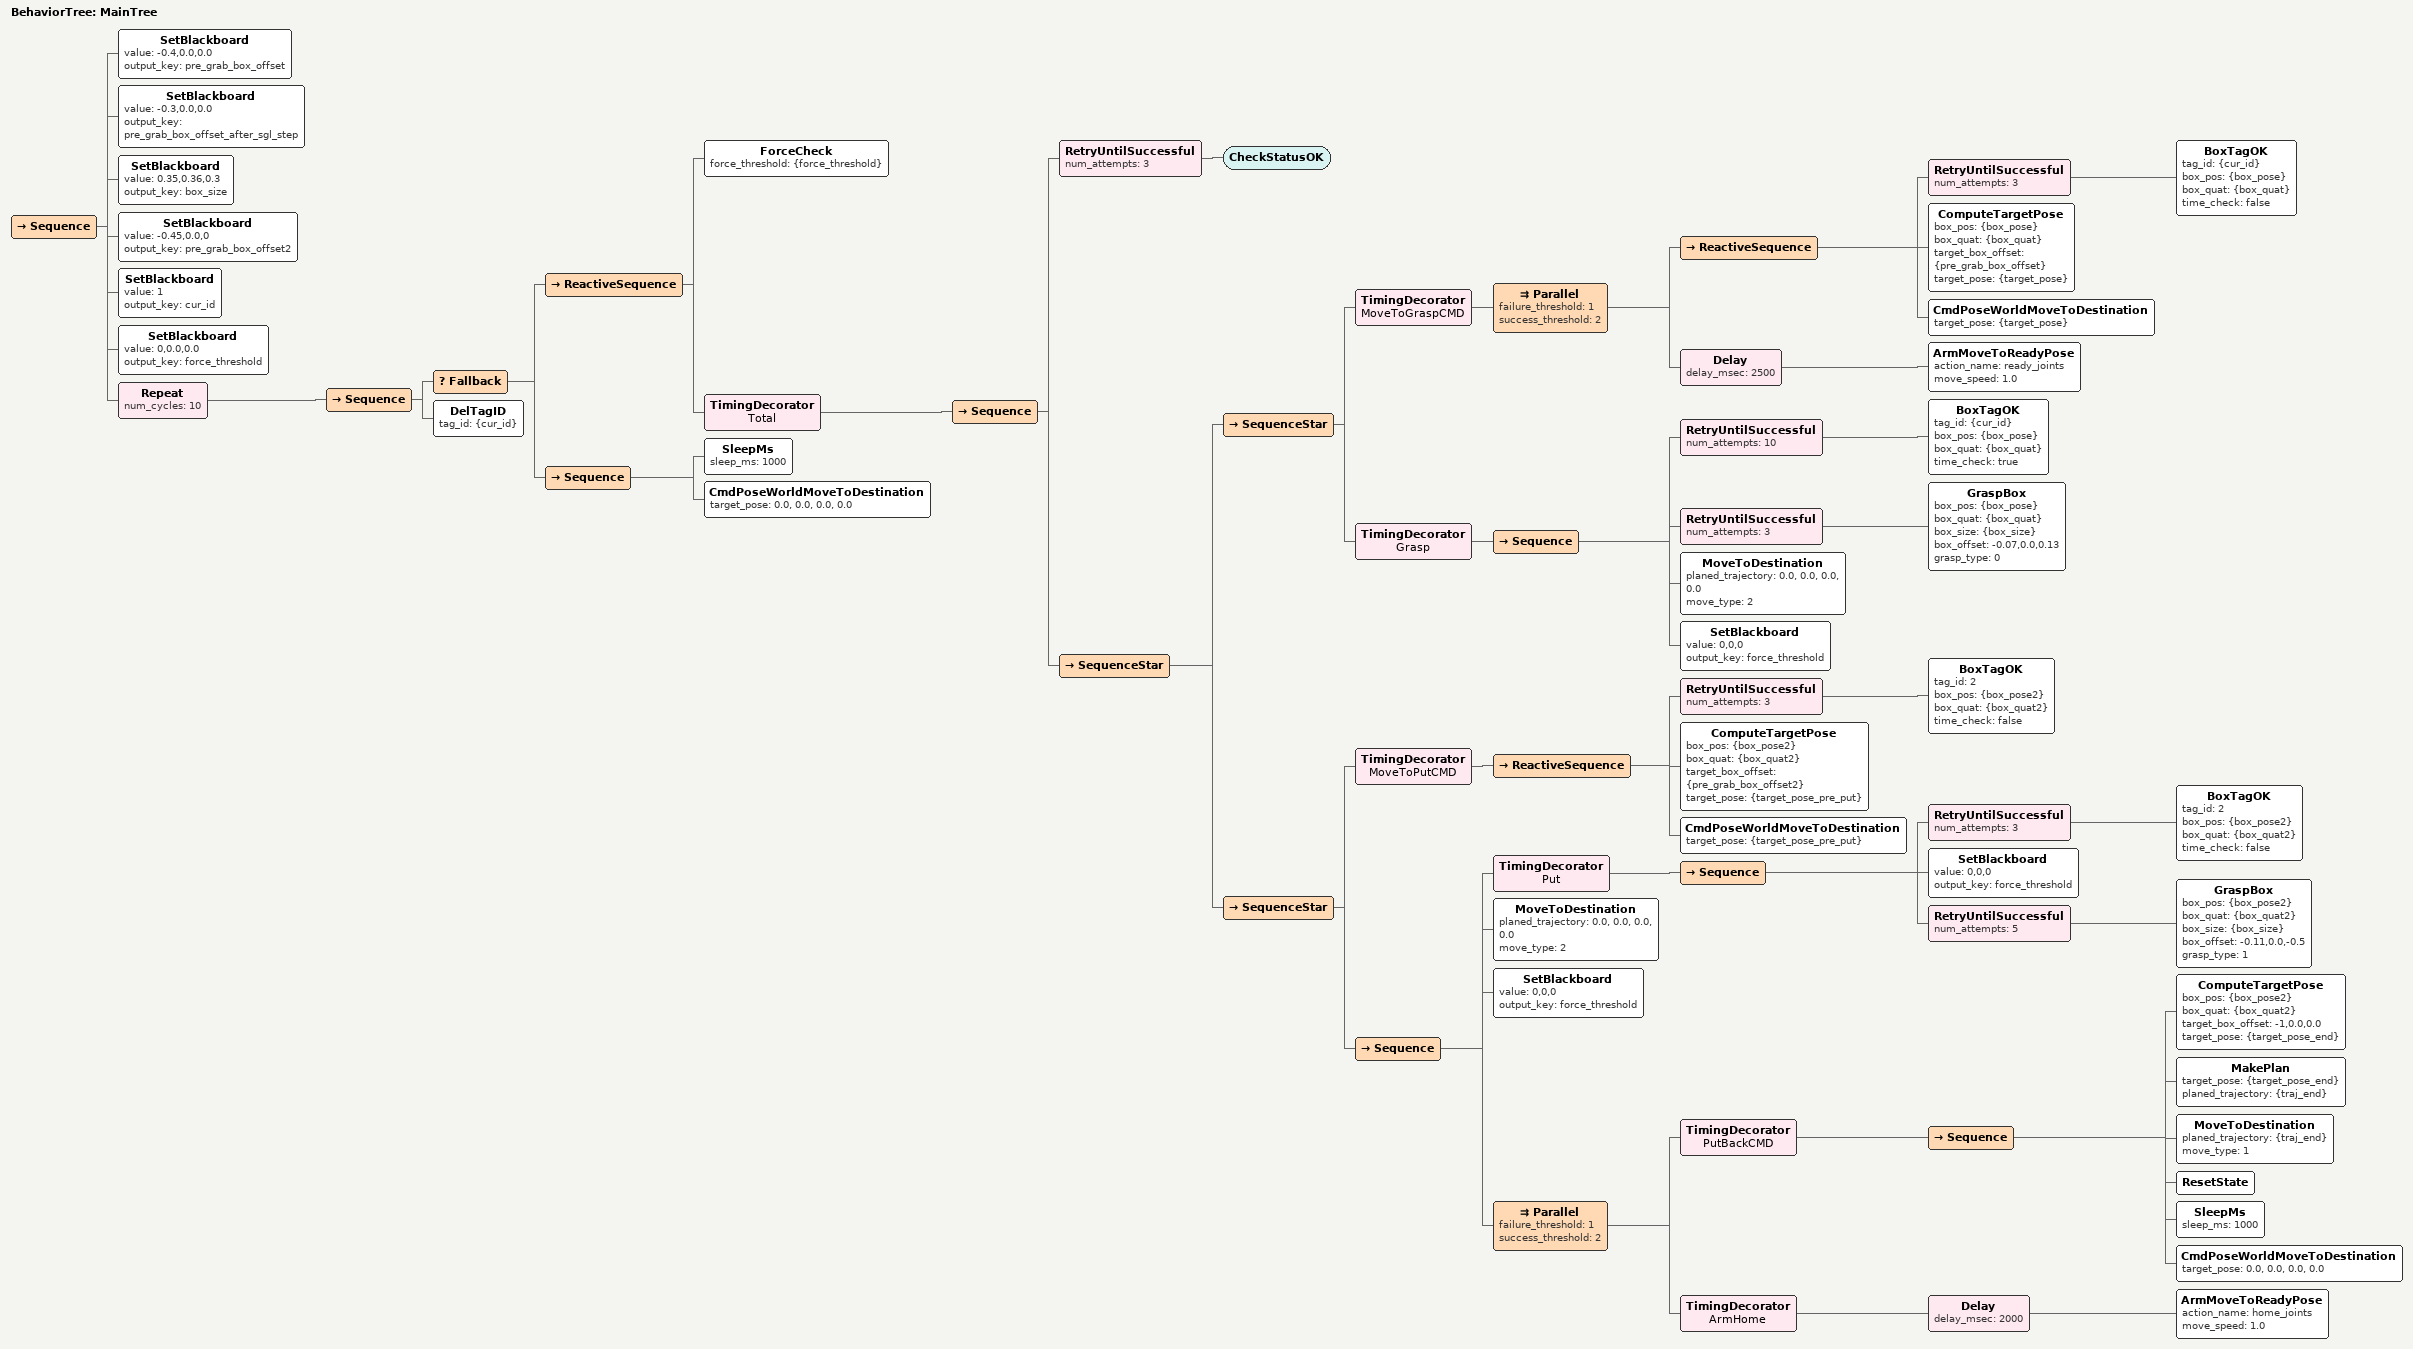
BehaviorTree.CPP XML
<?xml version="1.0" encoding="UTF-8"?>
<root BTCPP_format="3"
      main_tree_to_execute="MainTree">
  <BehaviorTree ID="MainTree">
    <Sequence>
      <SetBlackboard value="-0.4,0.0,0.0"
                     output_key="pre_grab_box_offset"/>
      <SetBlackboard value="-0.3,0.0,0.0"
                     output_key="pre_grab_box_offset_after_sgl_step"/>
      <SetBlackboard value="0.35,0.36,0.3"
                     output_key="box_size"/>
      <SetBlackboard value="-0.45,0.0,0"
                     output_key="pre_grab_box_offset2"/>
      <SetBlackboard value="1"
                     output_key="cur_id"/>
      <SetBlackboard value="0,0.0,0.0"
                     output_key="force_threshold"/>
      <Repeat num_cycles="10">
        <Sequence>
          <Fallback>
            <ReactiveSequence>
              <ForceCheck force_threshold="{force_threshold}"/>
              <TimingDecorator name="Total">
                <Sequence>
                  <RetryUntilSuccessful num_attempts="3">
                    <CheckStatusOK/>
                  </RetryUntilSuccessful>
                  <SequenceStar>
                    <SequenceStar>
                      <TimingDecorator name="MoveToGraspCMD">
                        <Parallel failure_threshold="1"
                                  success_threshold="2">
                          <ReactiveSequence>
                            <RetryUntilSuccessful num_attempts="3">
                              <BoxTagOK tag_id="{cur_id}"
                                        box_pos="{box_pose}"
                                        box_quat="{box_quat}"
                                        time_check="false"/>
                            </RetryUntilSuccessful>
                            <ComputeTargetPose box_pos="{box_pose}"
                                               box_quat="{box_quat}"
                                               target_box_offset="{pre_grab_box_offset}"
                                               target_pose="{target_pose}"/>
                            <CmdPoseWorldMoveToDestination target_pose="{target_pose}"/>
                          </ReactiveSequence>
                          <Delay delay_msec="2500">
                            <ArmMoveToReadyPose action_name="ready_joints"
                                                move_speed="1.0"/>
                          </Delay>
                        </Parallel>
                      </TimingDecorator>
                      <TimingDecorator name="Grasp">
                        <Sequence>
                          <RetryUntilSuccessful num_attempts="10">
                            <BoxTagOK tag_id="{cur_id}"
                                      box_pos="{box_pose}"
                                      box_quat="{box_quat}"
                                      time_check="true"/>
                          </RetryUntilSuccessful>
                          <RetryUntilSuccessful num_attempts="3">
                            <GraspBox box_pos="{box_pose}"
                                      box_quat="{box_quat}"
                                      box_size="{box_size}"
                                      box_offset="-0.07,0.0,0.13"
                                      grasp_type="0"/>
                          </RetryUntilSuccessful>
                          <MoveToDestination planed_trajectory="0.0, 0.0, 0.0, 0.0"
                                             move_type="2"/>
                          <SetBlackboard value="0,0,0"
                                         output_key="force_threshold"/>
                        </Sequence>
                      </TimingDecorator>
                    </SequenceStar>
                    <SequenceStar>
                      <TimingDecorator name="MoveToPutCMD">
                        <ReactiveSequence>
                          <RetryUntilSuccessful num_attempts="3">
                            <BoxTagOK tag_id="2"
                                      box_pos="{box_pose2}"
                                      box_quat="{box_quat2}"
                                      time_check="false"/>
                          </RetryUntilSuccessful>
                          <ComputeTargetPose box_pos="{box_pose2}"
                                             box_quat="{box_quat2}"
                                             target_box_offset="{pre_grab_box_offset2}"
                                             target_pose="{target_pose_pre_put}"/>
                          <CmdPoseWorldMoveToDestination target_pose="{target_pose_pre_put}"/>
                        </ReactiveSequence>
                      </TimingDecorator>
                      <Sequence>
                        <TimingDecorator name="Put">
                          <Sequence>
                            <RetryUntilSuccessful num_attempts="3">
                              <BoxTagOK tag_id="2"
                                        box_pos="{box_pose2}"
                                        box_quat="{box_quat2}"
                                        time_check="false"/>
                            </RetryUntilSuccessful>
                            <SetBlackboard value="0,0,0"
                                           output_key="force_threshold"/>
                            <RetryUntilSuccessful num_attempts="5">
                              <GraspBox box_pos="{box_pose2}"
                                        box_quat="{box_quat2}"
                                        box_size="{box_size}"
                                        box_offset="-0.11,0.0,-0.5"
                                        grasp_type="1"/>
                            </RetryUntilSuccessful>
                          </Sequence>
                        </TimingDecorator>
                        <MoveToDestination planed_trajectory="0.0, 0.0, 0.0, 0.0"
                                           move_type="2"/>
                        <SetBlackboard value="0,0,0"
                                       output_key="force_threshold"/>
                        <Parallel failure_threshold="1"
                                  success_threshold="2">
                          <TimingDecorator name="PutBackCMD">
                            <Sequence>
                              <ComputeTargetPose box_pos="{box_pose2}"
                                                 box_quat="{box_quat2}"
                                                 target_box_offset="-1,0.0,0.0"
                                                 target_pose="{target_pose_end}"/>
                              <MakePlan target_pose="{target_pose_end}"
                                        planed_trajectory="{traj_end}"/>
                              <MoveToDestination planed_trajectory="{traj_end}"
                                                 move_type="1"/>
                              <ResetState/>
                              <SleepMs sleep_ms="1000"/>
                              <CmdPoseWorldMoveToDestination target_pose="0.0, 0.0, 0.0, 0.0"/>
                            </Sequence>
                          </TimingDecorator>
                          <TimingDecorator name="ArmHome">
                            <Delay delay_msec="2000">
                              <ArmMoveToReadyPose action_name="home_joints"
                                                  move_speed="1.0"/>
                            </Delay>
                          </TimingDecorator>
                        </Parallel>
                      </Sequence>
                    </SequenceStar>
                  </SequenceStar>
                </Sequence>
              </TimingDecorator>
            </ReactiveSequence>
            <Sequence>
              <SleepMs sleep_ms="1000"/>
              <CmdPoseWorldMoveToDestination target_pose="0.0, 0.0, 0.0, 0.0"/>
            </Sequence>
          </Fallback>
          <DelTagID tag_id="{cur_id}"/>
        </Sequence>
      </Repeat>
    </Sequence>
  </BehaviorTree>

</root>
